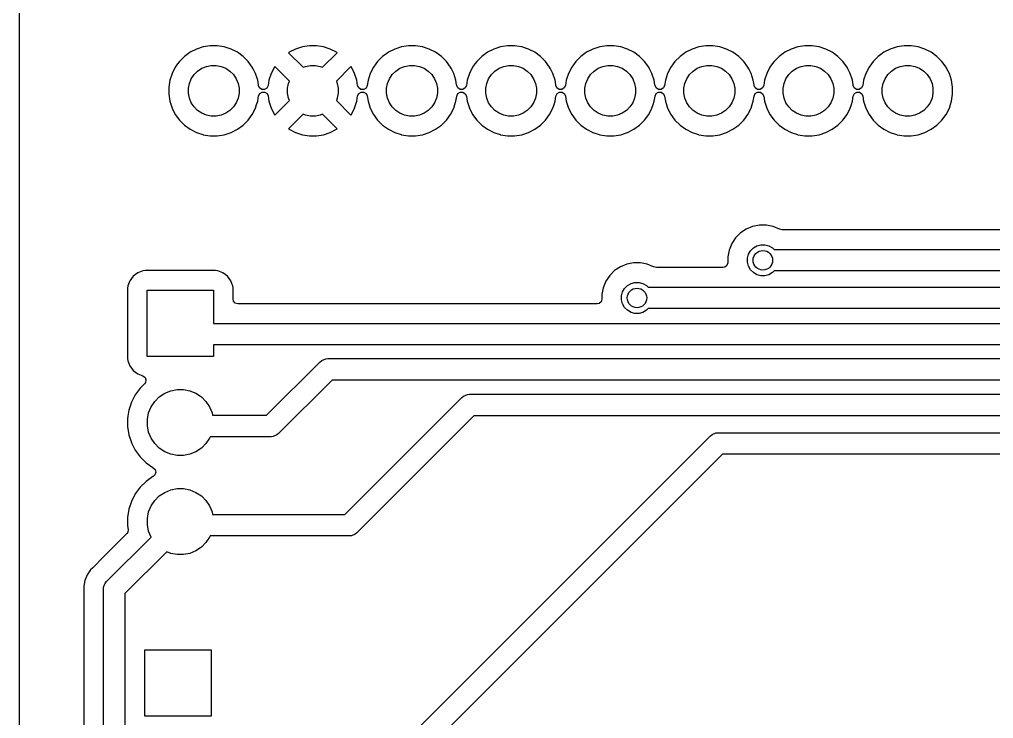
# Model space of a CAD drawing. Extents: x 4.04 to 7.78, y -5.37 to -0.87.
# Drawn here: x 4.036 to 5.018, y -2.667 to -1.961 of the extents above; entities that cross this region are included whole.
import ezdxf

# ---------------------------------------------------------------- set-up
doc = ezdxf.new("R2010")
doc.units = 0
doc.header["$MEASUREMENT"] = 0
doc.layers.add('BLACK', color=7, linetype='CONTINUOUS')

msp = doc.modelspace()

# ---------------------------------------------------------------- linework, layer by layer
at = {"layer": 'BLACK', "linetype": 'CONTINUOUS'}
for p, q in [((4.0357, -2.02977), (4.0357, -1.31977)), ((4.20789, -1.99447), (4.20618, -1.99571)), ((4.21427, -1.99122), (4.20789, -1.99447)), ((4.22107, -1.98901), (4.21427, -1.99122)), ((4.21427, -1.99122), (4.21427, -1.99122)), ((4.22578, -1.98827), (4.22107, -1.98901)), ((4.22107, -1.98901), (4.22107, -1.98901)), ((4.22814, -1.98789), (4.22578, -1.98827)), ((4.23529, -1.98789), (4.22814, -1.98789)), ((4.23765, -1.98827), (4.23529, -1.98789)), ((4.24236, -1.98901), (4.23765, -1.98827)), ((4.24916, -1.99122), (4.24236, -1.98901)), ((4.25554, -1.99447), (4.24916, -1.99122)), ((4.24916, -1.99122), (4.24916, -1.99122)), ((4.26133, -1.99868), (4.25554, -1.99447)), ((4.3079, -1.99449), (4.30725, -1.99496)), ((4.31428, -1.99124), (4.3079, -1.99449)), ((4.3079, -1.99449), (4.3079, -1.99449)), ((4.32108, -1.98903), (4.31428, -1.99124)), ((4.32814, -1.98791), (4.32108, -1.98903)), ((4.33529, -1.98791), (4.32814, -1.98791)), ((4.34236, -1.98903), (4.33529, -1.98791)), ((4.34916, -1.99124), (4.34236, -1.98903)), ((4.35553, -1.99449), (4.34916, -1.99124)), ((4.35618, -1.99496), (4.35553, -1.99449)), ((4.35553, -1.99449), (4.35553, -1.99449)), ((4.40789, -1.99447), (4.40618, -1.99571)), ((4.41427, -1.99122), (4.40789, -1.99447)), ((4.42107, -1.98901), (4.41427, -1.99122)), ((4.41427, -1.99122), (4.41427, -1.99122)), ((4.42578, -1.98827), (4.42107, -1.98901)), ((4.42107, -1.98901), (4.42107, -1.98901)), ((4.42814, -1.98789), (4.42578, -1.98827)), ((4.43529, -1.98789), (4.42814, -1.98789)), ((4.43765, -1.98827), (4.43529, -1.98789)), ((4.44236, -1.98901), (4.43765, -1.98827)), ((4.44916, -1.99122), (4.44236, -1.98901)), ((4.45554, -1.99447), (4.44916, -1.99122)), ((4.44916, -1.99122), (4.44916, -1.99122)), ((4.46133, -1.99868), (4.45554, -1.99447)), ((4.50789, -1.99447), (4.50618, -1.99571)), ((4.51427, -1.99122), (4.50789, -1.99447)), ((4.52107, -1.98901), (4.51427, -1.99122)), ((4.51427, -1.99122), (4.51427, -1.99122)), ((4.52578, -1.98827), (4.52107, -1.98901)), ((4.52107, -1.98901), (4.52107, -1.98901)), ((4.52814, -1.98789), (4.52578, -1.98827)), ((4.53529, -1.98789), (4.52814, -1.98789)), ((4.53765, -1.98827), (4.53529, -1.98789)), ((4.54236, -1.98901), (4.53765, -1.98827)), ((4.54916, -1.99122), (4.54236, -1.98901)), ((4.55554, -1.99447), (4.54916, -1.99122)), ((4.54916, -1.99122), (4.54916, -1.99122)), ((4.56133, -1.99868), (4.55554, -1.99447)), ((4.60789, -1.99447), (4.60618, -1.99571)), ((4.61427, -1.99122), (4.60789, -1.99447)), ((4.62107, -1.98901), (4.61427, -1.99122)), ((4.61427, -1.99122), (4.61427, -1.99122)), ((4.62578, -1.98827), (4.62107, -1.98901)), ((4.62107, -1.98901), (4.62107, -1.98901)), ((4.62814, -1.98789), (4.62578, -1.98827)), ((4.63529, -1.98789), (4.62814, -1.98789)), ((4.63765, -1.98827), (4.63529, -1.98789)), ((4.64236, -1.98901), (4.63765, -1.98827)), ((4.64916, -1.99122), (4.64236, -1.98901)), ((4.65554, -1.99447), (4.64916, -1.99122)), ((4.64916, -1.99122), (4.64916, -1.99122)), ((4.66133, -1.99868), (4.65554, -1.99447)), ((4.70789, -1.99447), (4.70618, -1.99571)), ((4.71427, -1.99122), (4.70789, -1.99447)), ((4.72107, -1.98901), (4.71427, -1.99122)), ((4.71427, -1.99122), (4.71427, -1.99122)), ((4.72578, -1.98827), (4.72107, -1.98901)), ((4.72107, -1.98901), (4.72107, -1.98901)), ((4.72814, -1.98789), (4.72578, -1.98827)), ((4.73529, -1.98789), (4.72814, -1.98789)), ((4.73765, -1.98827), (4.73529, -1.98789)), ((4.74236, -1.98901), (4.73765, -1.98827)), ((4.74916, -1.99122), (4.74236, -1.98901)), ((4.75554, -1.99447), (4.74916, -1.99122)), ((4.74916, -1.99122), (4.74916, -1.99122)), ((4.76133, -1.99868), (4.75554, -1.99447)), ((4.80789, -1.99447), (4.80618, -1.99571)), ((4.81427, -1.99122), (4.80789, -1.99447)), ((4.82107, -1.98901), (4.81427, -1.99122)), ((4.81427, -1.99122), (4.81427, -1.99122)), ((4.82578, -1.98827), (4.82107, -1.98901)), ((4.82107, -1.98901), (4.82107, -1.98901)), ((4.82814, -1.98789), (4.82578, -1.98827)), ((4.83529, -1.98789), (4.82814, -1.98789)), ((4.83765, -1.98827), (4.83529, -1.98789)), ((4.84236, -1.98901), (4.83765, -1.98827)), ((4.84916, -1.99122), (4.84236, -1.98901)), ((4.85554, -1.99447), (4.84916, -1.99122)), ((4.84916, -1.99122), (4.84916, -1.99122)), ((4.86133, -1.99868), (4.85554, -1.99447)), ((4.90789, -1.99447), (4.90618, -1.99571)), ((4.91427, -1.99122), (4.90789, -1.99447)), ((4.92107, -1.98901), (4.91427, -1.99122)), ((4.91427, -1.99122), (4.91427, -1.99122)), ((4.92578, -1.98827), (4.92107, -1.98901)), ((4.92107, -1.98901), (4.92107, -1.98901)), ((4.92814, -1.98789), (4.92578, -1.98827)), ((4.93529, -1.98789), (4.92814, -1.98789)), ((4.93765, -1.98827), (4.93529, -1.98789)), ((4.94236, -1.98901), (4.93765, -1.98827)), ((4.94916, -1.99122), (4.94236, -1.98901)), ((4.95554, -1.99447), (4.94916, -1.99122)), ((4.94916, -1.99122), (4.94916, -1.99122)), ((4.96133, -1.99868), (4.95554, -1.99447)), ((4.19705, -2.00374), (4.19524, -2.00622)), ((4.20211, -1.99868), (4.19705, -2.00374)), ((4.19705, -2.00374), (4.19705, -2.00374)), ((4.19705, -2.00374), (4.19705, -2.00374)), ((4.20618, -1.99571), (4.20211, -1.99868)), ((4.20211, -1.99868), (4.20211, -1.99868)), ((4.20211, -1.99868), (4.20211, -1.99868)), ((4.26639, -2.00374), (4.26133, -1.99868)), ((4.27059, -2.00952), (4.26639, -2.00374)), ((4.30725, -1.99496), (4.30725, -1.99496)), ((4.30725, -1.99496), (4.32195, -2.00966)), ((4.34149, -2.00966), (4.35618, -1.99496)), ((4.35618, -1.99496), (4.35618, -1.99496)), ((4.39705, -2.00374), (4.39524, -2.00622)), ((4.40211, -1.99868), (4.39705, -2.00374)), ((4.39705, -2.00374), (4.39705, -2.00374)), ((4.39705, -2.00374), (4.39705, -2.00374)), ((4.40618, -1.99571), (4.40211, -1.99868)), ((4.40211, -1.99868), (4.40211, -1.99868)), ((4.40211, -1.99868), (4.40211, -1.99868)), ((4.46639, -2.00374), (4.46133, -1.99868)), ((4.47059, -2.00952), (4.46639, -2.00374)), ((4.49705, -2.00374), (4.49524, -2.00622)), ((4.50211, -1.99868), (4.49705, -2.00374)), ((4.49705, -2.00374), (4.49705, -2.00374)), ((4.49705, -2.00374), (4.49705, -2.00374)), ((4.50618, -1.99571), (4.50211, -1.99868)), ((4.50211, -1.99868), (4.50211, -1.99868)), ((4.50211, -1.99868), (4.50211, -1.99868)), ((4.56639, -2.00374), (4.56133, -1.99868)), ((4.57059, -2.00952), (4.56639, -2.00374)), ((4.59705, -2.00374), (4.59524, -2.00622)), ((4.60211, -1.99868), (4.59705, -2.00374)), ((4.59705, -2.00374), (4.59705, -2.00374)), ((4.59705, -2.00374), (4.59705, -2.00374)), ((4.60618, -1.99571), (4.60211, -1.99868)), ((4.60211, -1.99868), (4.60211, -1.99868)), ((4.60211, -1.99868), (4.60211, -1.99868)), ((4.66639, -2.00374), (4.66133, -1.99868)), ((4.67059, -2.00952), (4.66639, -2.00374)), ((4.69705, -2.00374), (4.69524, -2.00622)), ((4.70211, -1.99868), (4.69705, -2.00374)), ((4.69705, -2.00374), (4.69705, -2.00374)), ((4.69705, -2.00374), (4.69705, -2.00374)), ((4.70618, -1.99571), (4.70211, -1.99868)), ((4.70211, -1.99868), (4.70211, -1.99868)), ((4.70211, -1.99868), (4.70211, -1.99868)), ((4.76639, -2.00374), (4.76133, -1.99868)), ((4.77059, -2.00952), (4.76639, -2.00374)), ((4.79705, -2.00374), (4.79524, -2.00622)), ((4.80211, -1.99868), (4.79705, -2.00374)), ((4.79705, -2.00374), (4.79705, -2.00374)), ((4.79705, -2.00374), (4.79705, -2.00374)), ((4.80618, -1.99571), (4.80211, -1.99868)), ((4.80211, -1.99868), (4.80211, -1.99868)), ((4.80211, -1.99868), (4.80211, -1.99868)), ((4.86639, -2.00374), (4.86133, -1.99868)), ((4.87059, -2.00952), (4.86639, -2.00374)), ((4.89705, -2.00374), (4.89524, -2.00622)), ((4.90211, -1.99868), (4.89705, -2.00374)), ((4.89705, -2.00374), (4.89705, -2.00374)), ((4.89705, -2.00374), (4.89705, -2.00374)), ((4.90618, -1.99571), (4.90211, -1.99868)), ((4.90211, -1.99868), (4.90211, -1.99868)), ((4.90211, -1.99868), (4.90211, -1.99868)), ((4.96639, -2.00374), (4.96133, -1.99868)), ((4.97059, -2.00952), (4.96639, -2.00374)), ((4.19284, -2.00952), (4.18959, -2.0159)), ((4.19524, -2.00622), (4.19284, -2.00952)), ((4.21181, -2.01701), (4.21538, -2.01344)), ((4.21538, -2.01344), (4.21958, -2.01064)), ((4.21958, -2.01064), (4.22424, -2.00871)), ((4.22424, -2.00871), (4.22919, -2.00772)), ((4.22919, -2.00772), (4.23424, -2.00772)), ((4.23424, -2.00772), (4.23919, -2.00871)), ((4.23919, -2.00871), (4.24385, -2.01064)), ((4.24385, -2.01064), (4.24805, -2.01344)), ((4.24805, -2.01344), (4.25162, -2.01701)), ((4.27141, -2.01113), (4.27059, -2.00952)), ((4.27384, -2.0159), (4.27141, -2.01113)), ((4.29286, -2.00953), (4.28961, -2.01591)), ((4.29333, -2.00888), (4.29286, -2.00953)), ((4.29286, -2.00953), (4.29286, -2.00953)), ((4.30803, -2.02358), (4.29333, -2.00888)), ((4.29333, -2.00888), (4.29333, -2.00888)), ((4.32195, -2.00966), (4.32424, -2.00871)), ((4.32424, -2.00871), (4.32919, -2.00772)), ((4.32919, -2.00772), (4.33424, -2.00772)), ((4.33424, -2.00772), (4.33919, -2.00871)), ((4.33919, -2.00871), (4.34149, -2.00966)), ((4.3701, -2.00888), (4.35541, -2.02358)), ((4.37057, -2.00953), (4.3701, -2.00888)), ((4.3701, -2.00888), (4.3701, -2.00888)), ((4.37382, -2.01591), (4.37057, -2.00953)), ((4.37057, -2.00953), (4.37057, -2.00953)), ((4.39284, -2.00952), (4.38959, -2.0159)), ((4.39524, -2.00622), (4.39284, -2.00952)), ((4.41181, -2.01701), (4.41538, -2.01344)), ((4.41538, -2.01344), (4.41958, -2.01064)), ((4.41958, -2.01064), (4.42424, -2.00871)), ((4.42424, -2.00871), (4.42919, -2.00772)), ((4.42919, -2.00772), (4.43424, -2.00772)), ((4.43424, -2.00772), (4.43919, -2.00871)), ((4.43919, -2.00871), (4.44385, -2.01064)), ((4.44385, -2.01064), (4.44805, -2.01344)), ((4.44805, -2.01344), (4.45162, -2.01701)), ((4.47141, -2.01113), (4.47059, -2.00952)), ((4.47384, -2.0159), (4.47141, -2.01113)), ((4.49284, -2.00952), (4.48959, -2.0159)), ((4.49524, -2.00622), (4.49284, -2.00952)), ((4.51181, -2.01701), (4.51538, -2.01344)), ((4.51538, -2.01344), (4.51958, -2.01064)), ((4.51958, -2.01064), (4.52424, -2.00871)), ((4.52424, -2.00871), (4.52919, -2.00772)), ((4.52919, -2.00772), (4.53424, -2.00772)), ((4.53424, -2.00772), (4.53919, -2.00871)), ((4.53919, -2.00871), (4.54385, -2.01064)), ((4.54385, -2.01064), (4.54805, -2.01344)), ((4.54805, -2.01344), (4.55162, -2.01701)), ((4.57141, -2.01113), (4.57059, -2.00952)), ((4.57384, -2.0159), (4.57141, -2.01113)), ((4.59284, -2.00952), (4.58959, -2.0159)), ((4.59524, -2.00622), (4.59284, -2.00952)), ((4.61181, -2.01701), (4.61538, -2.01344)), ((4.61538, -2.01344), (4.61958, -2.01064)), ((4.61958, -2.01064), (4.62424, -2.00871)), ((4.62424, -2.00871), (4.62919, -2.00772)), ((4.62919, -2.00772), (4.63424, -2.00772)), ((4.63424, -2.00772), (4.63919, -2.00871)), ((4.63919, -2.00871), (4.64385, -2.01064)), ((4.64385, -2.01064), (4.64805, -2.01344)), ((4.64805, -2.01344), (4.65162, -2.01701)), ((4.67141, -2.01113), (4.67059, -2.00952)), ((4.67384, -2.0159), (4.67141, -2.01113)), ((4.69284, -2.00952), (4.68959, -2.0159)), ((4.69524, -2.00622), (4.69284, -2.00952)), ((4.71181, -2.01701), (4.71538, -2.01344)), ((4.71538, -2.01344), (4.71958, -2.01064)), ((4.71958, -2.01064), (4.72424, -2.00871)), ((4.72424, -2.00871), (4.72919, -2.00772)), ((4.72919, -2.00772), (4.73424, -2.00772)), ((4.73424, -2.00772), (4.73919, -2.00871)), ((4.73919, -2.00871), (4.74385, -2.01064)), ((4.74385, -2.01064), (4.74805, -2.01344)), ((4.74805, -2.01344), (4.75162, -2.01701)), ((4.77141, -2.01113), (4.77059, -2.00952)), ((4.77384, -2.0159), (4.77141, -2.01113)), ((4.79284, -2.00952), (4.78959, -2.0159)), ((4.79524, -2.00622), (4.79284, -2.00952)), ((4.81181, -2.01701), (4.81538, -2.01344)), ((4.81538, -2.01344), (4.81958, -2.01064)), ((4.81958, -2.01064), (4.82424, -2.00871)), ((4.82424, -2.00871), (4.82919, -2.00772)), ((4.82919, -2.00772), (4.83424, -2.00772)), ((4.83424, -2.00772), (4.83919, -2.00871)), ((4.83919, -2.00871), (4.84385, -2.01064)), ((4.84385, -2.01064), (4.84805, -2.01344)), ((4.84805, -2.01344), (4.85162, -2.01701)), ((4.87141, -2.01113), (4.87059, -2.00952)), ((4.87384, -2.0159), (4.87141, -2.01113)), ((4.89284, -2.00952), (4.88959, -2.0159)), ((4.89524, -2.00622), (4.89284, -2.00952)), ((4.91181, -2.01701), (4.91538, -2.01344)), ((4.91538, -2.01344), (4.91958, -2.01064)), ((4.91958, -2.01064), (4.92424, -2.00871)), ((4.92424, -2.00871), (4.92919, -2.00772)), ((4.92919, -2.00772), (4.93424, -2.00772)), ((4.93424, -2.00772), (4.93919, -2.00871)), ((4.93919, -2.00871), (4.94385, -2.01064)), ((4.94385, -2.01064), (4.94805, -2.01344)), ((4.94805, -2.01344), (4.95162, -2.01701)), ((4.97141, -2.01113), (4.97059, -2.00952)), ((4.97384, -2.0159), (4.97141, -2.01113)), ((4.18738, -2.0227), (4.18626, -2.02977)), ((4.18959, -2.0159), (4.18738, -2.0227)), ((4.18738, -2.0227), (4.18738, -2.0227)), ((4.18959, -2.0159), (4.18959, -2.0159)), ((4.20708, -2.02587), (4.20901, -2.02121)), ((4.20901, -2.02121), (4.21181, -2.01701)), ((4.25162, -2.01701), (4.25442, -2.02121)), ((4.25442, -2.02121), (4.25636, -2.02587)), ((4.27605, -2.0227), (4.27384, -2.0159)), ((4.27384, -2.0159), (4.27384, -2.0159)), ((4.27677, -2.02727), (4.27605, -2.0227)), ((4.27605, -2.0227), (4.27605, -2.0227)), ((4.27605, -2.0227), (4.27605, -2.0227)), ((4.2874, -2.02271), (4.28655, -2.0281)), ((4.28961, -2.01591), (4.2874, -2.02271)), ((4.30708, -2.02587), (4.30803, -2.02358)), ((4.35541, -2.02358), (4.35636, -2.02587)), ((4.37603, -2.02271), (4.37382, -2.01591)), ((4.37688, -2.0281), (4.37603, -2.02271)), ((4.37603, -2.02271), (4.37603, -2.02271)), ((4.38738, -2.0227), (4.38653, -2.0281)), ((4.38959, -2.0159), (4.38738, -2.0227)), ((4.38738, -2.0227), (4.38738, -2.0227)), ((4.38959, -2.0159), (4.38959, -2.0159)), ((4.40708, -2.02587), (4.40901, -2.02121)), ((4.40901, -2.02121), (4.41181, -2.01701)), ((4.45162, -2.01701), (4.45442, -2.02121)), ((4.45442, -2.02121), (4.45636, -2.02587)), ((4.47605, -2.0227), (4.47384, -2.0159)), ((4.47384, -2.0159), (4.47384, -2.0159)), ((4.47677, -2.02727), (4.47605, -2.0227)), ((4.47605, -2.0227), (4.47605, -2.0227)), ((4.47605, -2.0227), (4.47605, -2.0227)), ((4.48738, -2.0227), (4.48654, -2.02804)), ((4.48959, -2.0159), (4.48738, -2.0227)), ((4.48738, -2.0227), (4.48738, -2.0227)), ((4.48959, -2.0159), (4.48959, -2.0159)), ((4.50708, -2.02587), (4.50901, -2.02121)), ((4.50901, -2.02121), (4.51181, -2.01701)), ((4.55162, -2.01701), (4.55442, -2.02121)), ((4.55442, -2.02121), (4.55636, -2.02587)), ((4.57605, -2.0227), (4.57384, -2.0159)), ((4.57384, -2.0159), (4.57384, -2.0159)), ((4.57677, -2.02727), (4.57605, -2.0227)), ((4.57605, -2.0227), (4.57605, -2.0227)), ((4.57605, -2.0227), (4.57605, -2.0227)), ((4.58738, -2.0227), (4.58654, -2.02804)), ((4.58959, -2.0159), (4.58738, -2.0227)), ((4.58738, -2.0227), (4.58738, -2.0227)), ((4.58959, -2.0159), (4.58959, -2.0159)), ((4.60708, -2.02587), (4.60901, -2.02121)), ((4.60901, -2.02121), (4.61181, -2.01701)), ((4.65162, -2.01701), (4.65442, -2.02121)), ((4.65442, -2.02121), (4.65636, -2.02587)), ((4.67605, -2.0227), (4.67384, -2.0159)), ((4.67384, -2.0159), (4.67384, -2.0159)), ((4.67677, -2.02727), (4.67605, -2.0227)), ((4.67605, -2.0227), (4.67605, -2.0227)), ((4.67605, -2.0227), (4.67605, -2.0227)), ((4.68738, -2.0227), (4.68654, -2.02804)), ((4.68959, -2.0159), (4.68738, -2.0227)), ((4.68738, -2.0227), (4.68738, -2.0227)), ((4.68959, -2.0159), (4.68959, -2.0159)), ((4.70708, -2.02587), (4.70901, -2.02121)), ((4.70901, -2.02121), (4.71181, -2.01701)), ((4.75162, -2.01701), (4.75442, -2.02121)), ((4.75442, -2.02121), (4.75636, -2.02587)), ((4.77605, -2.0227), (4.77384, -2.0159)), ((4.77384, -2.0159), (4.77384, -2.0159)), ((4.77677, -2.02727), (4.77605, -2.0227)), ((4.77605, -2.0227), (4.77605, -2.0227)), ((4.77605, -2.0227), (4.77605, -2.0227)), ((4.78738, -2.0227), (4.78654, -2.02804)), ((4.78959, -2.0159), (4.78738, -2.0227)), ((4.78738, -2.0227), (4.78738, -2.0227)), ((4.78959, -2.0159), (4.78959, -2.0159)), ((4.80708, -2.02587), (4.80901, -2.02121)), ((4.80901, -2.02121), (4.81181, -2.01701)), ((4.85162, -2.01701), (4.85442, -2.02121)), ((4.85442, -2.02121), (4.85636, -2.02587)), ((4.87605, -2.0227), (4.87384, -2.0159)), ((4.87384, -2.0159), (4.87384, -2.0159)), ((4.87677, -2.02727), (4.87605, -2.0227)), ((4.87605, -2.0227), (4.87605, -2.0227)), ((4.87605, -2.0227), (4.87605, -2.0227)), ((4.88738, -2.0227), (4.88654, -2.02804)), ((4.88959, -2.0159), (4.88738, -2.0227)), ((4.88738, -2.0227), (4.88738, -2.0227)), ((4.88959, -2.0159), (4.88959, -2.0159)), ((4.90708, -2.02587), (4.90901, -2.02121)), ((4.90901, -2.02121), (4.91181, -2.01701)), ((4.95162, -2.01701), (4.95442, -2.02121)), ((4.95442, -2.02121), (4.95636, -2.02587)), ((4.97605, -2.0227), (4.97384, -2.0159)), ((4.97384, -2.0159), (4.97384, -2.0159)), ((4.97717, -2.02977), (4.97605, -2.0227)), ((4.97605, -2.0227), (4.97605, -2.0227)), ((4.97605, -2.0227), (4.97605, -2.0227)), ((4.0357, -2.53317), (4.0357, -2.02977)), ((4.18626, -2.02977), (4.18626, -2.03692)), ((4.20609, -2.03082), (4.20708, -2.02587)), ((4.20609, -2.03587), (4.20609, -2.03082)), ((4.25636, -2.02587), (4.25734, -2.03082)), ((4.25734, -2.03082), (4.25734, -2.03587)), ((4.2769, -2.0281), (4.27677, -2.02727)), ((4.27799, -2.03048), (4.2769, -2.0281)), ((4.28028, -2.032), (4.27799, -2.03048)), ((4.28303, -2.03204), (4.28028, -2.032)), ((4.28537, -2.03058), (4.28303, -2.03204)), ((4.28655, -2.0281), (4.28537, -2.03058)), ((4.30609, -2.03082), (4.30708, -2.02587)), ((4.30609, -2.03587), (4.30609, -2.03082)), ((4.35636, -2.02587), (4.35734, -2.03082)), ((4.35734, -2.03082), (4.35734, -2.03587)), ((4.37797, -2.03048), (4.37688, -2.0281)), ((4.38026, -2.032), (4.37797, -2.03048)), ((4.38301, -2.03204), (4.38026, -2.032)), ((4.38535, -2.03058), (4.38301, -2.03204)), ((4.38653, -2.0281), (4.38535, -2.03058)), ((4.40609, -2.03082), (4.40708, -2.02587)), ((4.40609, -2.03587), (4.40609, -2.03082)), ((4.45636, -2.02587), (4.45734, -2.03082)), ((4.45734, -2.03082), (4.45734, -2.03587)), ((4.47689, -2.02804), (4.47677, -2.02727)), ((4.47798, -2.03042), (4.47689, -2.02804)), ((4.48027, -2.03194), (4.47798, -2.03042)), ((4.48302, -2.03198), (4.48027, -2.03194)), ((4.48536, -2.03052), (4.48302, -2.03198)), ((4.48654, -2.02804), (4.48536, -2.03052)), ((4.50609, -2.03082), (4.50708, -2.02587)), ((4.50609, -2.03587), (4.50609, -2.03082)), ((4.55636, -2.02587), (4.55734, -2.03082)), ((4.55734, -2.03082), (4.55734, -2.03587)), ((4.57689, -2.02804), (4.57677, -2.02727)), ((4.57798, -2.03042), (4.57689, -2.02804)), ((4.58027, -2.03194), (4.57798, -2.03042)), ((4.58302, -2.03198), (4.58027, -2.03194)), ((4.58536, -2.03052), (4.58302, -2.03198)), ((4.58654, -2.02804), (4.58536, -2.03052)), ((4.60609, -2.03082), (4.60708, -2.02587)), ((4.60609, -2.03587), (4.60609, -2.03082)), ((4.65636, -2.02587), (4.65734, -2.03082)), ((4.65734, -2.03082), (4.65734, -2.03587)), ((4.67689, -2.02804), (4.67677, -2.02727)), ((4.67798, -2.03042), (4.67689, -2.02804)), ((4.68027, -2.03194), (4.67798, -2.03042)), ((4.68302, -2.03198), (4.68027, -2.03194)), ((4.68536, -2.03052), (4.68302, -2.03198)), ((4.68654, -2.02804), (4.68536, -2.03052)), ((4.70609, -2.03082), (4.70708, -2.02587)), ((4.70609, -2.03587), (4.70609, -2.03082)), ((4.75636, -2.02587), (4.75734, -2.03082)), ((4.75734, -2.03082), (4.75734, -2.03587)), ((4.77689, -2.02804), (4.77677, -2.02727)), ((4.77798, -2.03042), (4.77689, -2.02804)), ((4.78027, -2.03194), (4.77798, -2.03042)), ((4.78302, -2.03198), (4.78027, -2.03194)), ((4.78536, -2.03052), (4.78302, -2.03198)), ((4.78654, -2.02804), (4.78536, -2.03052)), ((4.80609, -2.03082), (4.80708, -2.02587)), ((4.80609, -2.03587), (4.80609, -2.03082)), ((4.85636, -2.02587), (4.85734, -2.03082)), ((4.85734, -2.03082), (4.85734, -2.03587)), ((4.87689, -2.02804), (4.87677, -2.02727)), ((4.87798, -2.03042), (4.87689, -2.02804)), ((4.88027, -2.03194), (4.87798, -2.03042)), ((4.88302, -2.03198), (4.88027, -2.03194)), ((4.88536, -2.03052), (4.88302, -2.03198)), ((4.88654, -2.02804), (4.88536, -2.03052)), ((4.90609, -2.03082), (4.90708, -2.02587)), ((4.90609, -2.03587), (4.90609, -2.03082)), ((4.95636, -2.02587), (4.95734, -2.03082)), ((4.95734, -2.03082), (4.95734, -2.03587)), ((4.97717, -2.03692), (4.97717, -2.02977)), ((4.18626, -2.03692), (4.18738, -2.04399)), ((4.18738, -2.04399), (4.18738, -2.04399)), ((4.18738, -2.04399), (4.18959, -2.05079)), ((4.20708, -2.04082), (4.20609, -2.03587)), ((4.20901, -2.04548), (4.20708, -2.04082)), ((4.25636, -2.04082), (4.25442, -2.04548)), ((4.25734, -2.03587), (4.25636, -2.04082)), ((4.27499, -2.04727), (4.27605, -2.04399)), ((4.27605, -2.04399), (4.2769, -2.03859)), ((4.27605, -2.04399), (4.27605, -2.04399)), ((4.27605, -2.04399), (4.27605, -2.04399)), ((4.2769, -2.03859), (4.27808, -2.03611)), ((4.27808, -2.03611), (4.28042, -2.03465)), ((4.28042, -2.03465), (4.28317, -2.03469)), ((4.28317, -2.03469), (4.28546, -2.03621)), ((4.28546, -2.03621), (4.28655, -2.03859)), ((4.28655, -2.03859), (4.2874, -2.04399)), ((4.2874, -2.04399), (4.28961, -2.05079)), ((4.29333, -2.05781), (4.30803, -2.04312)), ((4.30708, -2.04082), (4.30609, -2.03587)), ((4.30803, -2.04312), (4.30708, -2.04082)), ((4.35636, -2.04082), (4.35541, -2.04312)), ((4.35541, -2.04312), (4.3701, -2.05781)), ((4.35734, -2.03587), (4.35636, -2.04082)), ((4.37382, -2.05079), (4.37603, -2.04399)), ((4.37603, -2.04399), (4.37688, -2.03859)), ((4.37603, -2.04399), (4.37603, -2.04399)), ((4.37688, -2.03859), (4.37806, -2.03611)), ((4.37806, -2.03611), (4.3804, -2.03465)), ((4.3804, -2.03465), (4.38315, -2.03469)), ((4.38315, -2.03469), (4.38544, -2.03621)), ((4.38544, -2.03621), (4.38653, -2.03859)), ((4.38653, -2.03859), (4.38738, -2.04399)), ((4.38738, -2.04399), (4.38738, -2.04399)), ((4.38738, -2.04399), (4.38959, -2.05079)), ((4.40708, -2.04082), (4.40609, -2.03587)), ((4.40901, -2.04548), (4.40708, -2.04082)), ((4.45636, -2.04082), (4.45442, -2.04548)), ((4.45734, -2.03587), (4.45636, -2.04082)), ((4.47499, -2.04727), (4.47605, -2.04399)), ((4.47605, -2.04399), (4.47689, -2.03866)), ((4.47605, -2.04399), (4.47605, -2.04399)), ((4.47605, -2.04399), (4.47605, -2.04399)), ((4.47689, -2.03866), (4.47807, -2.03617)), ((4.47807, -2.03617), (4.48041, -2.03472)), ((4.48041, -2.03472), (4.48316, -2.03476)), ((4.48316, -2.03476), (4.48545, -2.03628)), ((4.48545, -2.03628), (4.48654, -2.03866)), ((4.48654, -2.03866), (4.48738, -2.04399)), ((4.48738, -2.04399), (4.48738, -2.04399)), ((4.48738, -2.04399), (4.48959, -2.05079)), ((4.50708, -2.04082), (4.50609, -2.03587)), ((4.50901, -2.04548), (4.50708, -2.04082)), ((4.55636, -2.04082), (4.55442, -2.04548)), ((4.55734, -2.03587), (4.55636, -2.04082)), ((4.57499, -2.04727), (4.57605, -2.04399)), ((4.57605, -2.04399), (4.57689, -2.03866)), ((4.57605, -2.04399), (4.57605, -2.04399)), ((4.57605, -2.04399), (4.57605, -2.04399)), ((4.57689, -2.03866), (4.57807, -2.03617)), ((4.57807, -2.03617), (4.58041, -2.03472)), ((4.58041, -2.03472), (4.58316, -2.03476)), ((4.58316, -2.03476), (4.58545, -2.03628)), ((4.58545, -2.03628), (4.58654, -2.03866)), ((4.58654, -2.03866), (4.58738, -2.04399)), ((4.58738, -2.04399), (4.58738, -2.04399)), ((4.58738, -2.04399), (4.58959, -2.05079)), ((4.60708, -2.04082), (4.60609, -2.03587)), ((4.60901, -2.04548), (4.60708, -2.04082)), ((4.65636, -2.04082), (4.65442, -2.04548)), ((4.65734, -2.03587), (4.65636, -2.04082)), ((4.67499, -2.04727), (4.67605, -2.04399)), ((4.67605, -2.04399), (4.67689, -2.03866)), ((4.67605, -2.04399), (4.67605, -2.04399)), ((4.67605, -2.04399), (4.67605, -2.04399)), ((4.67689, -2.03866), (4.67807, -2.03617)), ((4.67807, -2.03617), (4.68041, -2.03472)), ((4.68041, -2.03472), (4.68316, -2.03476)), ((4.68316, -2.03476), (4.68545, -2.03628)), ((4.68545, -2.03628), (4.68654, -2.03866)), ((4.68654, -2.03866), (4.68738, -2.04399)), ((4.68738, -2.04399), (4.68738, -2.04399)), ((4.68738, -2.04399), (4.68959, -2.05079)), ((4.70708, -2.04082), (4.70609, -2.03587)), ((4.70901, -2.04548), (4.70708, -2.04082)), ((4.75636, -2.04082), (4.75442, -2.04548)), ((4.75734, -2.03587), (4.75636, -2.04082)), ((4.77499, -2.04727), (4.77605, -2.04399)), ((4.77605, -2.04399), (4.77689, -2.03866)), ((4.77605, -2.04399), (4.77605, -2.04399)), ((4.77605, -2.04399), (4.77605, -2.04399)), ((4.77689, -2.03866), (4.77807, -2.03617)), ((4.77807, -2.03617), (4.78041, -2.03472)), ((4.78041, -2.03472), (4.78316, -2.03476)), ((4.78316, -2.03476), (4.78545, -2.03628)), ((4.78545, -2.03628), (4.78654, -2.03866)), ((4.78654, -2.03866), (4.78738, -2.04399)), ((4.78738, -2.04399), (4.78738, -2.04399)), ((4.78738, -2.04399), (4.78959, -2.05079)), ((4.80708, -2.04082), (4.80609, -2.03587)), ((4.80901, -2.04548), (4.80708, -2.04082)), ((4.85636, -2.04082), (4.85442, -2.04548)), ((4.85734, -2.03587), (4.85636, -2.04082)), ((4.87499, -2.04727), (4.87605, -2.04399)), ((4.87605, -2.04399), (4.87689, -2.03866)), ((4.87605, -2.04399), (4.87605, -2.04399)), ((4.87605, -2.04399), (4.87605, -2.04399)), ((4.87689, -2.03866), (4.87807, -2.03617)), ((4.87807, -2.03617), (4.88041, -2.03472)), ((4.88041, -2.03472), (4.88316, -2.03476)), ((4.88316, -2.03476), (4.88545, -2.03628)), ((4.88545, -2.03628), (4.88654, -2.03866)), ((4.88654, -2.03866), (4.88738, -2.04399)), ((4.88738, -2.04399), (4.88738, -2.04399)), ((4.88738, -2.04399), (4.88959, -2.05079)), ((4.90708, -2.04082), (4.90609, -2.03587)), ((4.90901, -2.04548), (4.90708, -2.04082)), ((4.95636, -2.04082), (4.95442, -2.04548)), ((4.95734, -2.03587), (4.95636, -2.04082)), ((4.97499, -2.04727), (4.97605, -2.04399)), ((4.97605, -2.04399), (4.97717, -2.03692)), ((4.97605, -2.04399), (4.97605, -2.04399)), ((4.97605, -2.04399), (4.97605, -2.04399)), ((4.18959, -2.05079), (4.18959, -2.05079)), ((4.18959, -2.05079), (4.19284, -2.05717)), ((4.21181, -2.04968), (4.20901, -2.04548)), ((4.21538, -2.05325), (4.21181, -2.04968)), ((4.21958, -2.05605), (4.21538, -2.05325)), ((4.24805, -2.05325), (4.24385, -2.05605)), ((4.25162, -2.04968), (4.24805, -2.05325)), ((4.25442, -2.04548), (4.25162, -2.04968)), ((4.27059, -2.05717), (4.27384, -2.05079)), ((4.27384, -2.05079), (4.27499, -2.04727)), ((4.28961, -2.05079), (4.29286, -2.05716)), ((4.37057, -2.05716), (4.37382, -2.05079)), ((4.38959, -2.05079), (4.38959, -2.05079)), ((4.38959, -2.05079), (4.39284, -2.05717)), ((4.41181, -2.04968), (4.40901, -2.04548)), ((4.41538, -2.05325), (4.41181, -2.04968)), ((4.41958, -2.05605), (4.41538, -2.05325)), ((4.44805, -2.05325), (4.44385, -2.05605)), ((4.45162, -2.04968), (4.44805, -2.05325)), ((4.45442, -2.04548), (4.45162, -2.04968)), ((4.47059, -2.05717), (4.47384, -2.05079)), ((4.47384, -2.05079), (4.47499, -2.04727)), ((4.48959, -2.05079), (4.48959, -2.05079)), ((4.48959, -2.05079), (4.49284, -2.05717)), ((4.51181, -2.04968), (4.50901, -2.04548)), ((4.51538, -2.05325), (4.51181, -2.04968)), ((4.51958, -2.05605), (4.51538, -2.05325)), ((4.54805, -2.05325), (4.54385, -2.05605)), ((4.55162, -2.04968), (4.54805, -2.05325)), ((4.55442, -2.04548), (4.55162, -2.04968)), ((4.57059, -2.05717), (4.57384, -2.05079)), ((4.57384, -2.05079), (4.57499, -2.04727)), ((4.58959, -2.05079), (4.58959, -2.05079)), ((4.58959, -2.05079), (4.59284, -2.05717)), ((4.61181, -2.04968), (4.60901, -2.04548)), ((4.61538, -2.05325), (4.61181, -2.04968)), ((4.61958, -2.05605), (4.61538, -2.05325)), ((4.64805, -2.05325), (4.64385, -2.05605)), ((4.65162, -2.04968), (4.64805, -2.05325)), ((4.65442, -2.04548), (4.65162, -2.04968)), ((4.67059, -2.05717), (4.67384, -2.05079)), ((4.67384, -2.05079), (4.67499, -2.04727)), ((4.68959, -2.05079), (4.68959, -2.05079)), ((4.68959, -2.05079), (4.69284, -2.05717)), ((4.71181, -2.04968), (4.70901, -2.04548)), ((4.71538, -2.05325), (4.71181, -2.04968)), ((4.71958, -2.05605), (4.71538, -2.05325)), ((4.74805, -2.05325), (4.74385, -2.05605)), ((4.75162, -2.04968), (4.74805, -2.05325)), ((4.75442, -2.04548), (4.75162, -2.04968)), ((4.77059, -2.05717), (4.77384, -2.05079)), ((4.77384, -2.05079), (4.77499, -2.04727)), ((4.78959, -2.05079), (4.78959, -2.05079)), ((4.78959, -2.05079), (4.79284, -2.05717)), ((4.81181, -2.04968), (4.80901, -2.04548)), ((4.81538, -2.05325), (4.81181, -2.04968)), ((4.81958, -2.05605), (4.81538, -2.05325)), ((4.84805, -2.05325), (4.84385, -2.05605)), ((4.85162, -2.04968), (4.84805, -2.05325)), ((4.85442, -2.04548), (4.85162, -2.04968)), ((4.87059, -2.05717), (4.87384, -2.05079)), ((4.87384, -2.05079), (4.87499, -2.04727)), ((4.88959, -2.05079), (4.88959, -2.05079)), ((4.88959, -2.05079), (4.89284, -2.05717)), ((4.91181, -2.04968), (4.90901, -2.04548)), ((4.91538, -2.05325), (4.91181, -2.04968)), ((4.91958, -2.05605), (4.91538, -2.05325)), ((4.94805, -2.05325), (4.94385, -2.05605)), ((4.95162, -2.04968), (4.94805, -2.05325)), ((4.95442, -2.04548), (4.95162, -2.04968)), ((4.97059, -2.05717), (4.97384, -2.05079)), ((4.97384, -2.05079), (4.97499, -2.04727)), ((4.19284, -2.05717), (4.19705, -2.06296)), ((4.19705, -2.06296), (4.20211, -2.06802)), ((4.22424, -2.05799), (4.21958, -2.05605)), ((4.22919, -2.05897), (4.22424, -2.05799)), ((4.23424, -2.05897), (4.22919, -2.05897)), ((4.23919, -2.05799), (4.23424, -2.05897)), ((4.24385, -2.05605), (4.23919, -2.05799)), ((4.26133, -2.06802), (4.26639, -2.06296)), ((4.26639, -2.06296), (4.27059, -2.05717)), ((4.29286, -2.05716), (4.29286, -2.05716)), ((4.29286, -2.05716), (4.29333, -2.05781)), ((4.29333, -2.05781), (4.29333, -2.05781)), ((4.32195, -2.05704), (4.30725, -2.07173)), ((4.32424, -2.05799), (4.32195, -2.05704)), ((4.32919, -2.05897), (4.32424, -2.05799)), ((4.33424, -2.05897), (4.32919, -2.05897)), ((4.33919, -2.05799), (4.33424, -2.05897)), ((4.34149, -2.05704), (4.33919, -2.05799)), ((4.35618, -2.07173), (4.34149, -2.05704)), ((4.3701, -2.05781), (4.37057, -2.05716)), ((4.39284, -2.05717), (4.39705, -2.06296)), ((4.39705, -2.06296), (4.40211, -2.06802)), ((4.42424, -2.05799), (4.41958, -2.05605)), ((4.42919, -2.05897), (4.42424, -2.05799)), ((4.43424, -2.05897), (4.42919, -2.05897)), ((4.43919, -2.05799), (4.43424, -2.05897)), ((4.44385, -2.05605), (4.43919, -2.05799)), ((4.46133, -2.06802), (4.46639, -2.06296)), ((4.46639, -2.06296), (4.47059, -2.05717)), ((4.49284, -2.05717), (4.49705, -2.06296)), ((4.49705, -2.06296), (4.50211, -2.06802)), ((4.52424, -2.05799), (4.51958, -2.05605)), ((4.52919, -2.05897), (4.52424, -2.05799)), ((4.53424, -2.05897), (4.52919, -2.05897)), ((4.53919, -2.05799), (4.53424, -2.05897)), ((4.54385, -2.05605), (4.53919, -2.05799)), ((4.56133, -2.06802), (4.56639, -2.06296)), ((4.56639, -2.06296), (4.57059, -2.05717)), ((4.59284, -2.05717), (4.59705, -2.06296)), ((4.59705, -2.06296), (4.60211, -2.06802)), ((4.62424, -2.05799), (4.61958, -2.05605)), ((4.62919, -2.05897), (4.62424, -2.05799)), ((4.63424, -2.05897), (4.62919, -2.05897)), ((4.63919, -2.05799), (4.63424, -2.05897)), ((4.64385, -2.05605), (4.63919, -2.05799)), ((4.66133, -2.06802), (4.66639, -2.06296)), ((4.66639, -2.06296), (4.67059, -2.05717)), ((4.69284, -2.05717), (4.69705, -2.06296)), ((4.69705, -2.06296), (4.70211, -2.06802)), ((4.72424, -2.05799), (4.71958, -2.05605)), ((4.72919, -2.05897), (4.72424, -2.05799)), ((4.73424, -2.05897), (4.72919, -2.05897)), ((4.73919, -2.05799), (4.73424, -2.05897)), ((4.74385, -2.05605), (4.73919, -2.05799)), ((4.76133, -2.06802), (4.76639, -2.06296)), ((4.76639, -2.06296), (4.77059, -2.05717)), ((4.79284, -2.05717), (4.79705, -2.06296)), ((4.79705, -2.06296), (4.80211, -2.06802)), ((4.82424, -2.05799), (4.81958, -2.05605)), ((4.82919, -2.05897), (4.82424, -2.05799)), ((4.83424, -2.05897), (4.82919, -2.05897)), ((4.83919, -2.05799), (4.83424, -2.05897)), ((4.84385, -2.05605), (4.83919, -2.05799)), ((4.86133, -2.06802), (4.86639, -2.06296)), ((4.86639, -2.06296), (4.87059, -2.05717)), ((4.89284, -2.05717), (4.89705, -2.06296)), ((4.89705, -2.06296), (4.90211, -2.06802)), ((4.92424, -2.05799), (4.91958, -2.05605)), ((4.92919, -2.05897), (4.92424, -2.05799)), ((4.93424, -2.05897), (4.92919, -2.05897)), ((4.93919, -2.05799), (4.93424, -2.05897)), ((4.94385, -2.05605), (4.93919, -2.05799)), ((4.96133, -2.06802), (4.96639, -2.06296)), ((4.96639, -2.06296), (4.97059, -2.05717)), ((4.20211, -2.06802), (4.20789, -2.07222)), ((4.20789, -2.07222), (4.21427, -2.07547)), ((4.24916, -2.07547), (4.25554, -2.07222)), ((4.25554, -2.07222), (4.26133, -2.06802)), ((4.30725, -2.07173), (4.30725, -2.07173)), ((4.30725, -2.07173), (4.3079, -2.0722)), ((4.3079, -2.0722), (4.3079, -2.0722)), ((4.3079, -2.0722), (4.31428, -2.07545)), ((4.34916, -2.07545), (4.35553, -2.0722)), ((4.35553, -2.0722), (4.35618, -2.07173)), ((4.40211, -2.06802), (4.40789, -2.07222)), ((4.40789, -2.07222), (4.41427, -2.07547)), ((4.44916, -2.07547), (4.45554, -2.07222)), ((4.45554, -2.07222), (4.46133, -2.06802)), ((4.50211, -2.06802), (4.50789, -2.07222)), ((4.50789, -2.07222), (4.51427, -2.07547)), ((4.54916, -2.07547), (4.55554, -2.07222)), ((4.55554, -2.07222), (4.56133, -2.06802)), ((4.60211, -2.06802), (4.60789, -2.07222)), ((4.60789, -2.07222), (4.61427, -2.07547)), ((4.64916, -2.07547), (4.65554, -2.07222)), ((4.65554, -2.07222), (4.66133, -2.06802)), ((4.70211, -2.06802), (4.70789, -2.07222)), ((4.70789, -2.07222), (4.71427, -2.07547)), ((4.74916, -2.07547), (4.75554, -2.07222)), ((4.75554, -2.07222), (4.76133, -2.06802)), ((4.80211, -2.06802), (4.80789, -2.07222)), ((4.80789, -2.07222), (4.81427, -2.07547)), ((4.84916, -2.07547), (4.85554, -2.07222)), ((4.85554, -2.07222), (4.86133, -2.06802)), ((4.90211, -2.06802), (4.90789, -2.07222)), ((4.90789, -2.07222), (4.91427, -2.07547)), ((4.94916, -2.07547), (4.95554, -2.07222)), ((4.95554, -2.07222), (4.96133, -2.06802)), ((4.21427, -2.07547), (4.21427, -2.07547)), ((4.21427, -2.07547), (4.22062, -2.07753)), ((4.22062, -2.07753), (4.22107, -2.07768)), ((4.22107, -2.07768), (4.22814, -2.0788)), ((4.22814, -2.0788), (4.22814, -2.0788)), ((4.22814, -2.0788), (4.23529, -2.0788)), ((4.23529, -2.0788), (4.24236, -2.07768)), ((4.23529, -2.0788), (4.23529, -2.0788)), ((4.24236, -2.07768), (4.24916, -2.07547)), ((4.24236, -2.07768), (4.24236, -2.07768)), ((4.24236, -2.07768), (4.24236, -2.07768)), ((4.24916, -2.07547), (4.24916, -2.07547)), ((4.24916, -2.07547), (4.24916, -2.07547)), ((4.31428, -2.07545), (4.32108, -2.07766)), ((4.32108, -2.07766), (4.32814, -2.07878)), ((4.32814, -2.07878), (4.33529, -2.07878)), ((4.33529, -2.07878), (4.34236, -2.07766)), ((4.34236, -2.07766), (4.34916, -2.07545)), ((4.41427, -2.07547), (4.41427, -2.07547)), ((4.41427, -2.07547), (4.42062, -2.07753)), ((4.42062, -2.07753), (4.42107, -2.07768)), ((4.42107, -2.07768), (4.42814, -2.0788)), ((4.42814, -2.0788), (4.42814, -2.0788)), ((4.42814, -2.0788), (4.43529, -2.0788)), ((4.43529, -2.0788), (4.44236, -2.07768)), ((4.43529, -2.0788), (4.43529, -2.0788)), ((4.44236, -2.07768), (4.44916, -2.07547)), ((4.44236, -2.07768), (4.44236, -2.07768)), ((4.44236, -2.07768), (4.44236, -2.07768)), ((4.44916, -2.07547), (4.44916, -2.07547)), ((4.44916, -2.07547), (4.44916, -2.07547)), ((4.51427, -2.07547), (4.51427, -2.07547)), ((4.51427, -2.07547), (4.52062, -2.07753)), ((4.52062, -2.07753), (4.52107, -2.07768)), ((4.52107, -2.07768), (4.52814, -2.0788)), ((4.52814, -2.0788), (4.52814, -2.0788)), ((4.52814, -2.0788), (4.53529, -2.0788)), ((4.53529, -2.0788), (4.54236, -2.07768)), ((4.53529, -2.0788), (4.53529, -2.0788)), ((4.54236, -2.07768), (4.54916, -2.07547)), ((4.54236, -2.07768), (4.54236, -2.07768)), ((4.54236, -2.07768), (4.54236, -2.07768)), ((4.54916, -2.07547), (4.54916, -2.07547)), ((4.54916, -2.07547), (4.54916, -2.07547)), ((4.61427, -2.07547), (4.61427, -2.07547)), ((4.61427, -2.07547), (4.62062, -2.07753)), ((4.62062, -2.07753), (4.62107, -2.07768)), ((4.62107, -2.07768), (4.62814, -2.0788)), ((4.62814, -2.0788), (4.62814, -2.0788)), ((4.62814, -2.0788), (4.63529, -2.0788)), ((4.63529, -2.0788), (4.64236, -2.07768)), ((4.63529, -2.0788), (4.63529, -2.0788)), ((4.64236, -2.07768), (4.64916, -2.07547)), ((4.64236, -2.07768), (4.64236, -2.07768)), ((4.64236, -2.07768), (4.64236, -2.07768)), ((4.64916, -2.07547), (4.64916, -2.07547)), ((4.64916, -2.07547), (4.64916, -2.07547)), ((4.71427, -2.07547), (4.71427, -2.07547)), ((4.71427, -2.07547), (4.72062, -2.07753)), ((4.72062, -2.07753), (4.72107, -2.07768)), ((4.72107, -2.07768), (4.72814, -2.0788)), ((4.72814, -2.0788), (4.72814, -2.0788)), ((4.72814, -2.0788), (4.73529, -2.0788)), ((4.73529, -2.0788), (4.74236, -2.07768)), ((4.73529, -2.0788), (4.73529, -2.0788)), ((4.74236, -2.07768), (4.74916, -2.07547)), ((4.74236, -2.07768), (4.74236, -2.07768)), ((4.74236, -2.07768), (4.74236, -2.07768)), ((4.74916, -2.07547), (4.74916, -2.07547)), ((4.74916, -2.07547), (4.74916, -2.07547)), ((4.81427, -2.07547), (4.81427, -2.07547)), ((4.81427, -2.07547), (4.82062, -2.07753)), ((4.82062, -2.07753), (4.82107, -2.07768)), ((4.82107, -2.07768), (4.82814, -2.0788)), ((4.82814, -2.0788), (4.82814, -2.0788)), ((4.82814, -2.0788), (4.83529, -2.0788)), ((4.83529, -2.0788), (4.84236, -2.07768)), ((4.83529, -2.0788), (4.83529, -2.0788)), ((4.84236, -2.07768), (4.84916, -2.07547)), ((4.84236, -2.07768), (4.84236, -2.07768)), ((4.84236, -2.07768), (4.84236, -2.07768)), ((4.84916, -2.07547), (4.84916, -2.07547)), ((4.84916, -2.07547), (4.84916, -2.07547)), ((4.91427, -2.07547), (4.91427, -2.07547)), ((4.91427, -2.07547), (4.92062, -2.07753)), ((4.92062, -2.07753), (4.92107, -2.07768)), ((4.92107, -2.07768), (4.92814, -2.0788)), ((4.92814, -2.0788), (4.92814, -2.0788)), ((4.92814, -2.0788), (4.93529, -2.0788)), ((4.93529, -2.0788), (4.94236, -2.07768)), ((4.93529, -2.0788), (4.93529, -2.0788)), ((4.94236, -2.07768), (4.94916, -2.07547)), ((4.94236, -2.07768), (4.94236, -2.07768)), ((4.94236, -2.07768), (4.94236, -2.07768)), ((4.94916, -2.07547), (4.94916, -2.07547)), ((4.94916, -2.07547), (4.94916, -2.07547)), ((4.77538, -2.17026), (4.76892, -2.17293)), ((4.78222, -2.16889), (4.77538, -2.17026)), ((4.77538, -2.17026), (4.77538, -2.17026)), ((4.78921, -2.16889), (4.78222, -2.16889)), ((4.78222, -2.16889), (4.78222, -2.16889)), ((4.79606, -2.17026), (4.78921, -2.16889)), ((4.78921, -2.16889), (4.78921, -2.16889)), ((4.80251, -2.17293), (4.79606, -2.17026)), ((4.79606, -2.17026), (4.79606, -2.17026)), ((4.76312, -2.17681), (4.75818, -2.18175)), ((4.76892, -2.17293), (4.76312, -2.17681)), ((4.76312, -2.17681), (4.76312, -2.17681)), ((4.76892, -2.17293), (4.76892, -2.17293)), ((4.8026, -2.17299), (4.80251, -2.17293)), ((4.80251, -2.17293), (4.80251, -2.17293)), ((4.80268, -2.17304), (4.8026, -2.17299)), ((4.80532, -2.17381), (4.80268, -2.17304)), ((4.82062, -2.17381), (4.80532, -2.17381)), ((4.82157, -2.17372), (4.82062, -2.17381)), ((4.82205, -2.17363), (4.82157, -2.17372)), ((5.52908, -2.17363), (4.82205, -2.17363)), ((4.7543, -2.18755), (4.75163, -2.19401)), ((4.75818, -2.18175), (4.7543, -2.18755)), ((4.7543, -2.18755), (4.7543, -2.18755)), ((4.75818, -2.18175), (4.75818, -2.18175)), ((4.77613, -2.19185), (4.77969, -2.1898)), ((4.77969, -2.1898), (4.78366, -2.18873)), ((4.78366, -2.18873), (4.78777, -2.18873)), ((4.78777, -2.18873), (4.79174, -2.1898)), ((4.79174, -2.1898), (4.7953, -2.19185)), ((4.75163, -2.19401), (4.75026, -2.20085)), ((4.75026, -2.20085), (4.75026, -2.20693)), ((4.75163, -2.19401), (4.75163, -2.19401)), ((4.7701, -2.20229), (4.77117, -2.19832)), ((4.77117, -2.19832), (4.77322, -2.19476)), ((4.77322, -2.19476), (4.77613, -2.19185)), ((4.7953, -2.19185), (4.79697, -2.19352)), ((4.79697, -2.19352), (4.82314, -2.19352)), ((4.82314, -2.19352), (4.82506, -2.19333)), ((4.82506, -2.19333), (5.86742, -2.19333)), ((4.64192, -2.21093), (4.63612, -2.21481)), ((4.64838, -2.20826), (4.64192, -2.21093)), ((4.64192, -2.21093), (4.64192, -2.21093)), ((4.65522, -2.20689), (4.64838, -2.20826)), ((4.64838, -2.20826), (4.64838, -2.20826)), ((4.66221, -2.20689), (4.65522, -2.20689)), ((4.65522, -2.20689), (4.65522, -2.20689)), ((4.66906, -2.20826), (4.66221, -2.20689)), ((4.66221, -2.20689), (4.66221, -2.20689)), ((4.67551, -2.21093), (4.66906, -2.20826)), ((4.66906, -2.20826), (4.66906, -2.20826)), ((4.6756, -2.21099), (4.67551, -2.21093)), ((4.67551, -2.21093), (4.67551, -2.21093)), ((4.67568, -2.21104), (4.6756, -2.21099)), ((4.67832, -2.21181), (4.67568, -2.21104)), ((4.74949, -2.20957), (4.74741, -2.21137)), ((4.75026, -2.20693), (4.74949, -2.20957)), ((4.7701, -2.2064), (4.7701, -2.20229)), ((4.77117, -2.21037), (4.7701, -2.2064)), ((4.77322, -2.21393), (4.77117, -2.21037)), ((4.15046, -2.22046), (4.14706, -2.22499)), ((4.15499, -2.21706), (4.15046, -2.22046)), ((4.15046, -2.22046), (4.15046, -2.22046)), ((4.1603, -2.21508), (4.15499, -2.21706)), ((4.15499, -2.21706), (4.15499, -2.21706)), ((4.16265, -2.21483), (4.1603, -2.21508)), ((4.23335, -2.21483), (4.16265, -2.21483)), ((4.16265, -2.21483), (4.16265, -2.21483)), ((4.2357, -2.21508), (4.23335, -2.21483)), ((4.23335, -2.21483), (4.23335, -2.21483)), ((4.23335, -2.21483), (4.23335, -2.21483)), ((4.23335, -2.21483), (4.23335, -2.21483)), ((4.24101, -2.21706), (4.2357, -2.21508)), ((4.2357, -2.21508), (4.2357, -2.21508)), ((4.24554, -2.22046), (4.24101, -2.21706)), ((4.24101, -2.21706), (4.24101, -2.21706)), ((4.24894, -2.22499), (4.24554, -2.22046)), ((4.24554, -2.22046), (4.24554, -2.22046)), ((4.63118, -2.21975), (4.6273, -2.22555)), ((4.63612, -2.21481), (4.63118, -2.21975)), ((4.63118, -2.21975), (4.63118, -2.21975)), ((4.63612, -2.21481), (4.63612, -2.21481)), ((4.74538, -2.21181), (4.67832, -2.21181)), ((4.74741, -2.21137), (4.74538, -2.21181)), ((4.77613, -2.21684), (4.77322, -2.21393)), ((4.77969, -2.2189), (4.77613, -2.21684)), ((4.78366, -2.21996), (4.77969, -2.2189)), ((4.78777, -2.21996), (4.78366, -2.21996)), ((4.79174, -2.2189), (4.78777, -2.21996)), ((4.7953, -2.21684), (4.79174, -2.2189)), ((4.79697, -2.21517), (4.7953, -2.21684)), ((4.82487, -2.21517), (4.79697, -2.21517)), ((4.82678, -2.21498), (4.82487, -2.21517)), ((5.87191, -2.21498), (4.82678, -2.21498)), ((4.14508, -2.2303), (4.14483, -2.23265)), ((4.14706, -2.22499), (4.14508, -2.2303)), ((4.14706, -2.22499), (4.14706, -2.22499)), ((4.25038, -2.22885), (4.24894, -2.22499)), ((4.24894, -2.22499), (4.24894, -2.22499)), ((4.25092, -2.2303), (4.25038, -2.22885)), ((4.25117, -2.23265), (4.25092, -2.2303)), ((4.6273, -2.22555), (4.62463, -2.23201)), ((4.6273, -2.22555), (4.6273, -2.22555)), ((4.64622, -2.23276), (4.64913, -2.22985)), ((4.64913, -2.22985), (4.65269, -2.2278)), ((4.65269, -2.2278), (4.65666, -2.22673)), ((4.65666, -2.22673), (4.66077, -2.22673)), ((4.66077, -2.22673), (4.66474, -2.2278)), ((4.66474, -2.2278), (4.6683, -2.22985)), ((4.6683, -2.22985), (4.66997, -2.23152)), ((4.14483, -2.23265), (4.14483, -2.23265)), ((4.14483, -2.23265), (4.14483, -2.23265)), ((4.14483, -2.23265), (4.14483, -2.30335)), ((4.16454, -2.30146), (4.16454, -2.23454)), ((4.16454, -2.23454), (4.23146, -2.23454)), ((4.23146, -2.23454), (4.23146, -2.26813)), ((4.25117, -2.24355), (4.25117, -2.23265)), ((4.25117, -2.23265), (4.25117, -2.23265)), ((4.25117, -2.23265), (4.25117, -2.23265)), ((4.62463, -2.23201), (4.62326, -2.23885)), ((4.62326, -2.23885), (4.62326, -2.24355)), ((4.62463, -2.23201), (4.62463, -2.23201)), ((4.6431, -2.24029), (4.64417, -2.23632)), ((4.6431, -2.2444), (4.6431, -2.24029)), ((4.64417, -2.23632), (4.64622, -2.23276)), ((4.66997, -2.23152), (5.57246, -2.23152)), ((4.25161, -2.24558), (4.25117, -2.24355)), ((4.25341, -2.24765), (4.25161, -2.24558)), ((4.25605, -2.24843), (4.25341, -2.24765)), ((4.61838, -2.24843), (4.25605, -2.24843)), ((4.62041, -2.24799), (4.61838, -2.24843)), ((4.62249, -2.24619), (4.62041, -2.24799)), ((4.62326, -2.24355), (4.62249, -2.24619)), ((4.64417, -2.24837), (4.6431, -2.2444)), ((4.64622, -2.25193), (4.64417, -2.24837)), ((4.64913, -2.25484), (4.64622, -2.25193)), ((4.65269, -2.2569), (4.64913, -2.25484)), ((4.65666, -2.25796), (4.65269, -2.2569)), ((4.66077, -2.25796), (4.65666, -2.25796)), ((4.66474, -2.2569), (4.66077, -2.25796)), ((4.6683, -2.25484), (4.66474, -2.2569)), ((4.66997, -2.25317), (4.6683, -2.25484)), ((5.57246, -2.25317), (4.66997, -2.25317)), ((4.23146, -2.26813), (5.96433, -2.26813)), ((5.95985, -2.28979), (4.23146, -2.28979)), ((4.23146, -2.28979), (4.23146, -2.30146)), ((4.14483, -2.30335), (4.14483, -2.30335)), ((4.14483, -2.30335), (4.14508, -2.3057)), ((4.14508, -2.3057), (4.14706, -2.31101)), ((4.23146, -2.30146), (4.16454, -2.30146)), ((4.28501, -2.36078), (4.3391, -2.30669)), ((4.3391, -2.30669), (4.34074, -2.30534)), ((4.34074, -2.30534), (4.34464, -2.30373)), ((4.34464, -2.30373), (4.34676, -2.30352)), ((4.34676, -2.30352), (5.93446, -2.30352)), ((4.14706, -2.31101), (4.14706, -2.31101)), ((4.14706, -2.31101), (4.15046, -2.31554)), ((4.15046, -2.31554), (4.15046, -2.31554)), ((4.15046, -2.31554), (4.15499, -2.31894)), ((4.15499, -2.31894), (4.15499, -2.31894)), ((4.15499, -2.31894), (4.16017, -2.32087)), ((4.16191, -2.32889), (4.15744, -2.33336)), ((4.16017, -2.32087), (4.16237, -2.32252)), ((4.16275, -2.32778), (4.16191, -2.32889)), ((4.16237, -2.32252), (4.16333, -2.32509)), ((4.16333, -2.32509), (4.16275, -2.32778)), ((4.35124, -2.32517), (4.29715, -2.37926)), ((5.93446, -2.32517), (4.35124, -2.32517)), ((4.15744, -2.33336), (4.15253, -2.34013)), ((4.17677, -2.34213), (4.18222, -2.33849)), ((4.18222, -2.33849), (4.18829, -2.33598)), ((4.18829, -2.33598), (4.19472, -2.3347)), ((4.19472, -2.3347), (4.20128, -2.3347)), ((4.20128, -2.3347), (4.20771, -2.33598)), ((4.20771, -2.33598), (4.21378, -2.33849)), ((4.21378, -2.33849), (4.21923, -2.34213)), ((4.14873, -2.34759), (4.14614, -2.35555)), ((4.15253, -2.34013), (4.14873, -2.34759)), ((4.16849, -2.35222), (4.17213, -2.34677)), ((4.17213, -2.34677), (4.17677, -2.34213)), ((4.21923, -2.34213), (4.22387, -2.34677)), ((4.22387, -2.34677), (4.22751, -2.35222)), ((4.36397, -2.46078), (4.48206, -2.34269)), ((4.48206, -2.34269), (4.4837, -2.34134)), ((4.4837, -2.34134), (4.4876, -2.33973)), ((4.4876, -2.33973), (4.48972, -2.33952)), ((4.48972, -2.33952), (5.78172, -2.33952)), ((4.14614, -2.35555), (4.14516, -2.36175)), ((4.1647, -2.36472), (4.16598, -2.35829)), ((4.16598, -2.35829), (4.16849, -2.35222)), ((4.22751, -2.35222), (4.23002, -2.35829)), ((4.23002, -2.35829), (4.23052, -2.36078)), ((4.14516, -2.36175), (4.14483, -2.36382)), ((4.14483, -2.36382), (4.14483, -2.37218)), ((4.1647, -2.37128), (4.1647, -2.36472)), ((4.23052, -2.36078), (4.28501, -2.36078)), ((4.4942, -2.36117), (4.37611, -2.47926)), ((5.77723, -2.36117), (4.4942, -2.36117)), ((4.14483, -2.37218), (4.14614, -2.38045)), ((4.16598, -2.37771), (4.1647, -2.37128)), ((4.16849, -2.38378), (4.16598, -2.37771)), ((4.14614, -2.38045), (4.14861, -2.38806)), ((4.17213, -2.38923), (4.16849, -2.38378)), ((4.22751, -2.38378), (4.22387, -2.38923)), ((4.22807, -2.38243), (4.22751, -2.38378)), ((4.2895, -2.38243), (4.22807, -2.38243)), ((4.29161, -2.38223), (4.2895, -2.38243)), ((4.29551, -2.38061), (4.29161, -2.38223)), ((4.29715, -2.37926), (4.29551, -2.38061)), ((4.32237, -2.79192), (4.73275, -2.38154)), ((4.73275, -2.38154), (4.73439, -2.38019)), ((4.73439, -2.38019), (4.7383, -2.37858)), ((4.7383, -2.37858), (4.74041, -2.37837)), ((4.74041, -2.37837), (5.71341, -2.37837)), ((4.14861, -2.38806), (4.14873, -2.38841)), ((4.14873, -2.38841), (4.15253, -2.39587)), ((4.15253, -2.39587), (4.15744, -2.40264)), ((4.17677, -2.39387), (4.17213, -2.38923)), ((4.18222, -2.39751), (4.17677, -2.39387)), ((4.18829, -2.40002), (4.18222, -2.39751)), ((4.21378, -2.39751), (4.20771, -2.40002)), ((4.21923, -2.39387), (4.21378, -2.39751)), ((4.22387, -2.38923), (4.21923, -2.39387)), ((4.15744, -2.40264), (4.16336, -2.40856)), ((4.19472, -2.4013), (4.18829, -2.40002)), ((4.20128, -2.4013), (4.19472, -2.4013)), ((4.20771, -2.40002), (4.20128, -2.4013)), ((4.74489, -2.40002), (4.33468, -2.81024)), ((5.71341, -2.40002), (4.74489, -2.40002)), ((4.16336, -2.40856), (4.17013, -2.41347)), ((4.17013, -2.41347), (4.17048, -2.41365)), ((4.17048, -2.41365), (4.17248, -2.41554)), ((4.17248, -2.41554), (4.17314, -2.41821)), ((4.17013, -2.42253), (4.16336, -2.42744)), ((4.17048, -2.42235), (4.17013, -2.42253)), ((4.17225, -2.42081), (4.17048, -2.42235)), ((4.17314, -2.41821), (4.17225, -2.42081)), ((4.15744, -2.43336), (4.15253, -2.44013)), ((4.16336, -2.42744), (4.15744, -2.43336)), ((4.18222, -2.43849), (4.18829, -2.43598)), ((4.18829, -2.43598), (4.19472, -2.4347)), ((4.19472, -2.4347), (4.20128, -2.4347)), ((4.20128, -2.4347), (4.20771, -2.43598)), ((4.20771, -2.43598), (4.21378, -2.43849)), ((4.15253, -2.44013), (4.14873, -2.44759)), ((4.16849, -2.45222), (4.17213, -2.44677)), ((4.17213, -2.44677), (4.17677, -2.44213)), ((4.17677, -2.44213), (4.18222, -2.43849)), ((4.21378, -2.43849), (4.21923, -2.44213)), ((4.21923, -2.44213), (4.22387, -2.44677)), ((4.22387, -2.44677), (4.22751, -2.45222)), ((4.14614, -2.45555), (4.14483, -2.46382)), ((4.14873, -2.44759), (4.14614, -2.45555)), ((4.16598, -2.45829), (4.16849, -2.45222)), ((4.22751, -2.45222), (4.23002, -2.45829)), ((4.14483, -2.46382), (4.14483, -2.47218)), ((4.1647, -2.46472), (4.16598, -2.45829)), ((4.1647, -2.47128), (4.1647, -2.46472)), ((4.23002, -2.45829), (4.23052, -2.46078)), ((4.23052, -2.46078), (4.36397, -2.46078)), ((4.14483, -2.47218), (4.14542, -2.47588)), ((4.14542, -2.47588), (4.14506, -2.47861)), ((4.16598, -2.47771), (4.1647, -2.47128)), ((4.14405, -2.4801), (4.11876, -2.50538)), ((4.12349, -2.52852), (4.16841, -2.4836)), ((4.14506, -2.47861), (4.14405, -2.4801)), ((4.16841, -2.4836), (4.16598, -2.47771)), ((4.22751, -2.48378), (4.22387, -2.48923)), ((4.22807, -2.48243), (4.22751, -2.48378)), ((4.36846, -2.48243), (4.22807, -2.48243)), ((4.37057, -2.48223), (4.36846, -2.48243)), ((4.37447, -2.48061), (4.37057, -2.48223)), ((4.37611, -2.47926), (4.37447, -2.48061)), ((4.21923, -2.49387), (4.21378, -2.49751)), ((4.22387, -2.48923), (4.21923, -2.49387)), ((4.11876, -2.50538), (4.11169, -2.51246)), ((4.18427, -2.49836), (4.14198, -2.54066)), ((4.18829, -2.50002), (4.18427, -2.49836)), ((4.19472, -2.5013), (4.18829, -2.50002)), ((4.20128, -2.5013), (4.19472, -2.5013)), ((4.20771, -2.50002), (4.20128, -2.5013)), ((4.21378, -2.49751), (4.20771, -2.50002)), ((4.10956, -2.51458), (4.10743, -2.51671)), ((4.11169, -2.51246), (4.10956, -2.51458)), ((4.10409, -2.52171), (4.10179, -2.52727)), ((4.10743, -2.51671), (4.10409, -2.52171)), ((4.10409, -2.52171), (4.10409, -2.52171)), ((4.0357, -4.37384), (4.0357, -2.53317)), ((4.10179, -2.52727), (4.10062, -2.53317)), ((4.10062, -2.53317), (4.10062, -3.76986)), ((4.10179, -2.52727), (4.10179, -2.52727)), ((4.12032, -2.53617), (4.12053, -2.53406)), ((4.12053, -2.53406), (4.12215, -2.53016)), ((4.12215, -2.53016), (4.12349, -2.52852)), ((4.12032, -3.76685), (4.12032, -2.53617)), ((4.14198, -2.54066), (4.14198, -3.76237)), ((4.16225, -2.66439), (4.16225, -2.59746)), ((4.16225, -2.59746), (4.22918, -2.59746)), ((4.22918, -2.59746), (4.22918, -2.66439)), ((4.22918, -2.66439), (4.16225, -2.66439))]:
    msp.add_line(p, q, dxfattribs=at)
at = {"layer": 'BLACK'}
for centre in [(4.78572, -2.20435), (4.65872, -2.24235)]:
    msp.add_circle(centre, 0.00984, dxfattribs=at)

doc.saveas('drawing.dxf')
